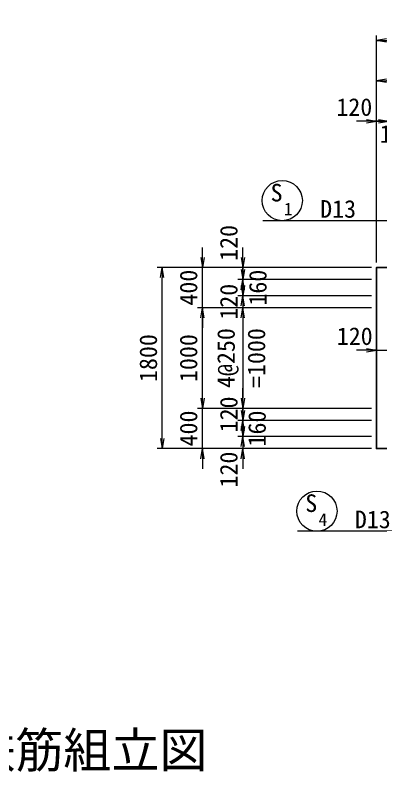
# Model space of a CAD drawing. Header units: millimetres. Extents: x 0 to 126150, y 0 to 29700.
# Drawn here: x 9942 to 13577, y 8116 to 15637 of the extents above; entities that cross this region are included whole.
import ezdxf
from ezdxf.enums import TextEntityAlignment as Align

# ---------------------------------------------------------------- set-up
doc = ezdxf.new("R2010")
doc.units = ezdxf.units.MM
doc.header["$LTSCALE"] = 500
doc.layers.get('Defpoints').update_dxf_attribs({"color": 8})
for name, color, linetype, lineweight in [('D-STR', 3, 'Continuous', 25), ('D-STR-DIM', 7, 'Continuous', 13), ('D-STR-HTXT', 4, 'Continuous', 13), ('D-STR-TXT', 7, 'Continuous', 13), ('D-TTL-TXT', 7, 'Continuous', 25)]:
    doc.layers.add(name, color=color, linetype=linetype, lineweight=lineweight)
doc.styles.add('YOKO_GOTHIC', font='')
doc.styles.get('YOKO_GOTHIC').set_extended_font_data('MS Gothic')
doc.dimstyles.new('S50', dxfattribs={"dimscale": 50, "dimtxt": 3.5, "dimasz": 2, "dimexe": 1, "dimexo": 1, "dimgap": 1, "dimtad": 1, "dimdec": 0, "dimzin": 1, "dimdsep": 46, "dimtxsty": 'YOKO_GOTHIC', "dimblk": 'OPEN', "dimcen": 0, "dimclrd": 256, "dimclre": 256, "dimclrt": 256, "dimaunit": 1, "dimadec": 3, "dimazin": 0, "dimtfac": 1, "dimtdec": 0, "dimtix": 1, "dimtmove": 2, "dimatfit": 3, "dimldrblk": 'OPEN', "dimfxl": 1, "dimlwd": -1, "dimlwe": -1, "dimarcsym": 2})

# ---------------------------------------------------------------- blocks, each defined once
blk = doc.blocks.new('_Open')
at = {"color": 0, "linetype": 'ByBlock', "lineweight": -2}
for p, q in [((-1, 0.167), (0, 0)), ((-1, -0.167), (0, 0)), ((0, 0), (-1, 0))]:
    blk.add_line(p, q, dxfattribs=at)
blk = doc.blocks.new('*D350')
at = {"layer": 'D-STR-DIM', "ltscale": 1500, "transparency": 16777216}
for p, q in [((13533.8, 13178.4), (13533.8, 14634.7)), ((13653.8, 13178.4), (13653.8, 14634.7)), ((13433.8, 14584.7), (13333.8, 14584.7)), ((13533.8, 14584.7), (13653.8, 14584.7)), ((13753.8, 14584.7), (13853.8, 14584.7))]:
    blk.add_line(p, q, dxfattribs=at)
at = {"layer": 'Defpoints', "color": 0, "ltscale": 1500, "transparency": 16777216}
for p in [(13653.8, 14584.7), (13533.8, 13128.4), (13653.8, 13128.4)]:
    blk.add_point(p, dxfattribs=at)
at = {"layer": 'D-STR-DIM', "ltscale": 1500, "transparency": 16777216, "xscale": 100, "yscale": 100, "zscale": 100}
blk.add_blockref('_Open', (13533.8, 14584.7), dxfattribs=at)
at = {"layer": 'D-STR-DIM', "ltscale": 1500, "transparency": 16777216, "xscale": 100, "yscale": 100, "zscale": 100, "rotation": 180}
blk.add_blockref('_Open', (13653.8, 14584.7), dxfattribs=at)
at = {"layer": 'D-STR-DIM', "ltscale": 1500, "transparency": 16777216, "insert": (13313.4, 14722.2), "char_height": 175, "attachment_point": 5, "style": 'YOKO_GOTHIC'}
blk.add_mtext('120', dxfattribs=at)
blk = doc.blocks.new('*D351')
at = {"layer": 'D-STR-DIM', "ltscale": 1500, "transparency": 16777216}
for p, q in [((13653.8, 13178.4), (13653.8, 14634.7)), ((13833.8, 13178.4), (13833.8, 14634.7)), ((13553.8, 14584.7), (13453.8, 14584.7)), ((13653.8, 14584.7), (13833.8, 14584.7)), ((13933.8, 14584.7), (14033.8, 14584.7))]:
    blk.add_line(p, q, dxfattribs=at)
at = {"layer": 'Defpoints', "color": 0, "ltscale": 1500, "transparency": 16777216}
for p in [(13833.8, 14584.7), (13653.8, 13128.4), (13833.8, 13128.4)]:
    blk.add_point(p, dxfattribs=at)
at = {"layer": 'D-STR-DIM', "ltscale": 1500, "transparency": 16777216, "xscale": 100, "yscale": 100, "zscale": 100}
blk.add_blockref('_Open', (13653.8, 14584.7), dxfattribs=at)
at = {"layer": 'D-STR-DIM', "ltscale": 1500, "transparency": 16777216, "xscale": 100, "yscale": 100, "zscale": 100, "rotation": 180}
blk.add_blockref('_Open', (13833.8, 14584.7), dxfattribs=at)
at = {"layer": 'D-STR-DIM', "ltscale": 1500, "transparency": 16777216, "insert": (13743.8, 14455.2), "char_height": 175, "attachment_point": 5, "style": 'YOKO_GOTHIC'}
blk.add_mtext('180', dxfattribs=at)
blk = doc.blocks.new('*D357')
at = {"layer": 'D-STR-DIM', "ltscale": 1500, "transparency": 16777216}
for p, q in [((13533.8, 13178.4), (13533.8, 15034.7)), ((14033.8, 14984.7), (13633.8, 14984.7)), ((14133.8, 13178.4), (14133.8, 15034.7))]:
    blk.add_line(p, q, dxfattribs=at)
at = {"layer": 'Defpoints', "color": 0, "ltscale": 1500, "transparency": 16777216}
for p in [(13533.8, 14984.7), (13533.8, 13128.4), (14133.8, 13128.4)]:
    blk.add_point(p, dxfattribs=at)
at = {"layer": 'D-STR-DIM', "ltscale": 1500, "transparency": 16777216, "xscale": 100, "yscale": 100, "zscale": 100, "rotation": 180}
blk.add_blockref('_Open', (13533.8, 14984.7), dxfattribs=at)
at = {"layer": 'D-STR-DIM', "ltscale": 1500, "transparency": 16777216, "xscale": 100, "yscale": 100, "zscale": 100}
blk.add_blockref('_Open', (14133.8, 14984.7), dxfattribs=at)
at = {"layer": 'D-STR-DIM', "ltscale": 1500, "transparency": 16777216, "insert": (13833.8, 15122.2), "char_height": 175, "attachment_point": 5, "style": 'YOKO_GOTHIC'}
blk.add_mtext('600', dxfattribs=at)
blk = doc.blocks.new('*D358')
at = {"layer": 'D-STR-DIM', "ltscale": 1500, "transparency": 16777216}
for p, q in [((13533.8, 13178.4), (13533.8, 15434.7)), ((16333.8, 13178.4), (16333.8, 15434.7)), ((13633.8, 15384.7), (16233.8, 15384.7))]:
    blk.add_line(p, q, dxfattribs=at)
at = {"layer": 'Defpoints', "color": 0, "ltscale": 1500, "transparency": 16777216}
for p in [(16333.8, 15384.7), (13533.8, 13128.4), (16333.8, 13128.4)]:
    blk.add_point(p, dxfattribs=at)
at = {"layer": 'D-STR-DIM', "ltscale": 1500, "transparency": 16777216, "xscale": 100, "yscale": 100, "zscale": 100, "rotation": 180}
blk.add_blockref('_Open', (13533.8, 15384.7), dxfattribs=at)
at = {"layer": 'D-STR-DIM', "ltscale": 1500, "transparency": 16777216, "xscale": 100, "yscale": 100, "zscale": 100}
blk.add_blockref('_Open', (16333.8, 15384.7), dxfattribs=at)
at = {"layer": 'D-STR-DIM', "ltscale": 1500, "transparency": 16777216, "insert": (14933.8, 15522.2), "char_height": 175, "attachment_point": 5, "style": 'YOKO_GOTHIC'}
blk.add_mtext('2800', dxfattribs=at)
blk = doc.blocks.new('*D359')
at = {"layer": 'D-STR-DIM', "ltscale": 1500, "transparency": 16777216}
for p, q in [((12204, 13228.4), (12204, 13328.4)), ((13483.8, 13128.4), (12154, 13128.4)), ((12204, 13128.4), (12204, 13008.4)), ((13483.8, 13008.4), (12154, 13008.4)), ((12204, 12908.4), (12204, 12808.4))]:
    blk.add_line(p, q, dxfattribs=at)
at = {"layer": 'Defpoints', "color": 0, "ltscale": 1500, "transparency": 16777216}
for p in [(13533.8, 13128.4), (12204, 13008.4), (13533.8, 13008.4)]:
    blk.add_point(p, dxfattribs=at)
at = {"layer": 'D-STR-DIM', "ltscale": 1500, "transparency": 16777216, "xscale": 100, "yscale": 100, "zscale": 100}
for p, rotation in [((12204, 13128.4), 270), ((12204, 13008.4), 90)]:
    blk.add_blockref('_Open', p, dxfattribs=dict(at, rotation=rotation))
at = {"layer": 'D-STR-DIM', "ltscale": 1500, "transparency": 16777216, "insert": (12066.5, 13372.9), "char_height": 175, "attachment_point": 5, "rotation": 90, "style": 'YOKO_GOTHIC'}
blk.add_mtext('120', dxfattribs=at)
blk = doc.blocks.new('*D360')
at = {"layer": 'D-STR-DIM', "ltscale": 1500, "transparency": 16777216}
for p, q in [((12204, 13108.4), (12204, 13208.4)), ((13483.8, 13008.4), (12154, 13008.4)), ((12204, 13008.4), (12204, 12848.4)), ((13483.8, 12848.4), (12154, 12848.4)), ((12204, 12748.4), (12204, 12648.4))]:
    blk.add_line(p, q, dxfattribs=at)
at = {"layer": 'Defpoints', "color": 0, "ltscale": 1500, "transparency": 16777216}
for p in [(13533.8, 13008.4), (12204, 12848.4), (13533.8, 12848.4)]:
    blk.add_point(p, dxfattribs=at)
at = {"layer": 'D-STR-DIM', "ltscale": 1500, "transparency": 16777216, "xscale": 100, "yscale": 100, "zscale": 100}
for p, rotation in [((12204, 13008.4), 270), ((12204, 12848.4), 90)]:
    blk.add_blockref('_Open', p, dxfattribs=dict(at, rotation=rotation))
at = {"layer": 'D-STR-DIM', "ltscale": 1500, "transparency": 16777216, "insert": (12355.3, 12928.4), "char_height": 175, "attachment_point": 5, "rotation": 90, "style": 'YOKO_GOTHIC'}
blk.add_mtext('160', dxfattribs=at)
blk = doc.blocks.new('*D361')
at = {"layer": 'D-STR-DIM', "ltscale": 1500, "transparency": 16777216}
for p, q in [((12204, 12948.4), (12204, 13048.4)), ((13483.8, 12848.4), (12154, 12848.4)), ((12204, 12848.4), (12204, 12728.4)), ((13483.8, 12728.4), (12154, 12728.4)), ((12204, 12628.4), (12204, 12528.4))]:
    blk.add_line(p, q, dxfattribs=at)
at = {"layer": 'Defpoints', "color": 0, "ltscale": 1500, "transparency": 16777216}
for p in [(13533.8, 12848.4), (12204, 12728.4), (13533.8, 12728.4)]:
    blk.add_point(p, dxfattribs=at)
at = {"layer": 'D-STR-DIM', "ltscale": 1500, "transparency": 16777216, "xscale": 100, "yscale": 100, "zscale": 100}
for p, rotation in [((12204, 12848.4), 270), ((12204, 12728.4), 90)]:
    blk.add_blockref('_Open', p, dxfattribs=dict(at, rotation=rotation))
at = {"layer": 'D-STR-DIM', "ltscale": 1500, "transparency": 16777216, "insert": (12066.5, 12788.4), "char_height": 175, "attachment_point": 5, "rotation": 90, "style": 'YOKO_GOTHIC'}
blk.add_mtext('120', dxfattribs=at)
blk = doc.blocks.new('*D362')
at = {"layer": 'D-STR-DIM', "ltscale": 1500, "transparency": 16777216}
for p, q in [((13483.8, 12728.4), (12154, 12728.4)), ((12204, 12628.4), (12204, 11828.4)), ((13483.8, 11728.4), (12154, 11728.4))]:
    blk.add_line(p, q, dxfattribs=at)
at = {"layer": 'Defpoints', "color": 0, "ltscale": 1500, "transparency": 16777216}
for p in [(13533.8, 12728.4), (12204, 11728.4), (13533.8, 11728.4)]:
    blk.add_point(p, dxfattribs=at)
at = {"layer": 'D-STR-DIM', "ltscale": 1500, "transparency": 16777216, "xscale": 100, "yscale": 100, "zscale": 100}
for p, rotation in [((12204, 12728.4), 90), ((12204, 11728.4), 270)]:
    blk.add_blockref('_Open', p, dxfattribs=dict(at, rotation=rotation))
at = {"layer": 'D-STR-DIM', "ltscale": 1500, "transparency": 16777216, "char_height": 175, "attachment_point": 5, "rotation": 90, "style": 'YOKO_GOTHIC'}
for s, insert in [('4@250', (12057.2, 12228.4)), ('=1000', (12341.5, 12228.4))]:
    blk.add_mtext(s, dxfattribs=dict(at, insert=insert))
blk = doc.blocks.new('*D363')
at = {"layer": 'D-STR-DIM', "ltscale": 1500, "transparency": 16777216}
for p, q in [((12204, 11828.4), (12204, 11928.4)), ((13483.8, 11728.4), (12154, 11728.4)), ((12204, 11728.4), (12204, 11608.4)), ((13483.8, 11608.4), (12154, 11608.4)), ((12204, 11508.4), (12204, 11408.4))]:
    blk.add_line(p, q, dxfattribs=at)
at = {"layer": 'Defpoints', "color": 0, "ltscale": 1500, "transparency": 16777216}
for p in [(13533.8, 11728.4), (12204, 11608.4), (13533.8, 11608.4)]:
    blk.add_point(p, dxfattribs=at)
at = {"layer": 'D-STR-DIM', "ltscale": 1500, "transparency": 16777216, "xscale": 100, "yscale": 100, "zscale": 100}
for p, rotation in [((12204, 11728.4), 270), ((12204, 11608.4), 90)]:
    blk.add_blockref('_Open', p, dxfattribs=dict(at, rotation=rotation))
at = {"layer": 'D-STR-DIM', "ltscale": 1500, "transparency": 16777216, "insert": (12066.5, 11668.4), "char_height": 175, "attachment_point": 5, "rotation": 90, "style": 'YOKO_GOTHIC'}
blk.add_mtext('120', dxfattribs=at)
blk = doc.blocks.new('*D364')
at = {"layer": 'D-STR-DIM', "ltscale": 1500, "transparency": 16777216}
for p, q in [((12204, 11708.4), (12204, 11808.4)), ((13483.8, 11608.4), (12154, 11608.4)), ((12204, 11608.4), (12204, 11448.4)), ((13483.8, 11448.4), (12154, 11448.4)), ((12204, 11348.4), (12204, 11248.4))]:
    blk.add_line(p, q, dxfattribs=at)
at = {"layer": 'Defpoints', "color": 0, "ltscale": 1500, "transparency": 16777216}
for p in [(13533.8, 11608.4), (12204, 11448.4), (13533.8, 11448.4)]:
    blk.add_point(p, dxfattribs=at)
at = {"layer": 'D-STR-DIM', "ltscale": 1500, "transparency": 16777216, "xscale": 100, "yscale": 100, "zscale": 100}
for p, rotation in [((12204, 11608.4), 270), ((12204, 11448.4), 90)]:
    blk.add_blockref('_Open', p, dxfattribs=dict(at, rotation=rotation))
at = {"layer": 'D-STR-DIM', "ltscale": 1500, "transparency": 16777216, "insert": (12347.6, 11528.4), "char_height": 175, "attachment_point": 5, "rotation": 90, "style": 'YOKO_GOTHIC'}
blk.add_mtext('160', dxfattribs=at)
blk = doc.blocks.new('*D365')
at = {"layer": 'D-STR-DIM', "ltscale": 1500, "transparency": 16777216}
for p, q in [((12204, 11548.4), (12204, 11648.4)), ((13483.8, 11448.4), (12154, 11448.4)), ((12204, 11448.4), (12204, 11328.4)), ((13483.8, 11328.4), (12154, 11328.4)), ((12204, 11228.4), (12204, 11128.4))]:
    blk.add_line(p, q, dxfattribs=at)
at = {"layer": 'Defpoints', "color": 0, "ltscale": 1500, "transparency": 16777216}
for p in [(13533.8, 11448.4), (12204, 11328.4), (13533.8, 11328.4)]:
    blk.add_point(p, dxfattribs=at)
at = {"layer": 'D-STR-DIM', "ltscale": 1500, "transparency": 16777216, "xscale": 100, "yscale": 100, "zscale": 100}
for p, rotation in [((12204, 11448.4), 270), ((12204, 11328.4), 90)]:
    blk.add_blockref('_Open', p, dxfattribs=dict(at, rotation=rotation))
at = {"layer": 'D-STR-DIM', "ltscale": 1500, "transparency": 16777216, "insert": (12066.5, 11120.2), "char_height": 175, "attachment_point": 5, "rotation": 90, "style": 'YOKO_GOTHIC'}
blk.add_mtext('120', dxfattribs=at)
blk = doc.blocks.new('*D366')
at = {"layer": 'D-STR-DIM', "ltscale": 1500, "transparency": 16777216}
for p, q in [((11804, 11828.4), (11804, 11928.4)), ((13483.8, 11728.4), (11754, 11728.4)), ((11804, 11328.4), (11804, 11728.4)), ((13483.8, 11328.4), (11754, 11328.4)), ((11804, 11228.4), (11804, 11128.4))]:
    blk.add_line(p, q, dxfattribs=at)
at = {"layer": 'Defpoints', "color": 0, "ltscale": 1500, "transparency": 16777216}
for p in [(11804, 11728.4), (13533.8, 11728.4), (13533.8, 11328.4)]:
    blk.add_point(p, dxfattribs=at)
at = {"layer": 'D-STR-DIM', "ltscale": 1500, "transparency": 16777216, "xscale": 100, "yscale": 100, "zscale": 100}
for p, rotation in [((11804, 11728.4), 270), ((11804, 11328.4), 90)]:
    blk.add_blockref('_Open', p, dxfattribs=dict(at, rotation=rotation))
at = {"layer": 'D-STR-DIM', "ltscale": 1500, "transparency": 16777216, "insert": (11666.5, 11528.4), "char_height": 175, "attachment_point": 5, "rotation": 90, "style": 'YOKO_GOTHIC'}
blk.add_mtext('400', dxfattribs=at)
blk = doc.blocks.new('*D367')
at = {"layer": 'D-STR-DIM', "ltscale": 1500, "transparency": 16777216}
for p, q in [((13483.8, 12728.4), (11754, 12728.4)), ((11804, 11828.4), (11804, 12628.4)), ((13483.8, 11728.4), (11754, 11728.4))]:
    blk.add_line(p, q, dxfattribs=at)
at = {"layer": 'Defpoints', "color": 0, "ltscale": 1500, "transparency": 16777216}
for p in [(11804, 12728.4), (13533.8, 12728.4), (13533.8, 11728.4)]:
    blk.add_point(p, dxfattribs=at)
at = {"layer": 'D-STR-DIM', "ltscale": 1500, "transparency": 16777216, "xscale": 100, "yscale": 100, "zscale": 100}
for p, rotation in [((11804, 12728.4), 90), ((11804, 11728.4), 270)]:
    blk.add_blockref('_Open', p, dxfattribs=dict(at, rotation=rotation))
at = {"layer": 'D-STR-DIM', "ltscale": 1500, "transparency": 16777216, "insert": (11666.5, 12228.4), "char_height": 175, "attachment_point": 5, "rotation": 90, "style": 'YOKO_GOTHIC'}
blk.add_mtext('1000', dxfattribs=at)
blk = doc.blocks.new('*D368')
at = {"layer": 'D-STR-DIM', "ltscale": 1500, "transparency": 16777216}
for p, q in [((11804, 13228.4), (11804, 13328.4)), ((13483.8, 13128.4), (11754, 13128.4)), ((11804, 12728.4), (11804, 13128.4)), ((13483.8, 12728.4), (11754, 12728.4)), ((11804, 12628.4), (11804, 12528.4))]:
    blk.add_line(p, q, dxfattribs=at)
at = {"layer": 'Defpoints', "color": 0, "ltscale": 1500, "transparency": 16777216}
for p in [(11804, 13128.4), (13533.8, 13128.4), (13533.8, 12728.4)]:
    blk.add_point(p, dxfattribs=at)
at = {"layer": 'D-STR-DIM', "ltscale": 1500, "transparency": 16777216, "xscale": 100, "yscale": 100, "zscale": 100}
for p, rotation in [((11804, 13128.4), 270), ((11804, 12728.4), 90)]:
    blk.add_blockref('_Open', p, dxfattribs=dict(at, rotation=rotation))
at = {"layer": 'D-STR-DIM', "ltscale": 1500, "transparency": 16777216, "insert": (11666.5, 12928.4), "char_height": 175, "attachment_point": 5, "rotation": 90, "style": 'YOKO_GOTHIC'}
blk.add_mtext('400', dxfattribs=at)
blk = doc.blocks.new('*D369')
at = {"layer": 'D-STR-DIM', "ltscale": 1500, "transparency": 16777216}
for p, q in [((13483.8, 13128.4), (11354, 13128.4)), ((11404, 11428.4), (11404, 13028.4)), ((13483.8, 11328.4), (11354, 11328.4))]:
    blk.add_line(p, q, dxfattribs=at)
at = {"layer": 'Defpoints', "color": 0, "ltscale": 1500, "transparency": 16777216}
for p in [(11404, 13128.4), (13533.8, 13128.4), (13533.8, 11328.4)]:
    blk.add_point(p, dxfattribs=at)
at = {"layer": 'D-STR-DIM', "ltscale": 1500, "transparency": 16777216, "xscale": 100, "yscale": 100, "zscale": 100}
for p, rotation in [((11404, 13128.4), 90), ((11404, 11328.4), 270)]:
    blk.add_blockref('_Open', p, dxfattribs=dict(at, rotation=rotation))
at = {"layer": 'D-STR-DIM', "ltscale": 1500, "transparency": 16777216, "insert": (11266.5, 12228.4), "char_height": 175, "attachment_point": 5, "rotation": 90, "style": 'YOKO_GOTHIC'}
blk.add_mtext('1800', dxfattribs=at)
blk = doc.blocks.new('*D4')
at = {"layer": 'D-STR-DIM', "ltscale": 1500, "transparency": 16777216}
for p, q in [((13533.8, 12122.6), (13533.8, 12357.5)), ((13653.8, 12122.6), (13653.8, 12357.5)), ((13433.8, 12307.5), (13333.8, 12307.5)), ((13533.8, 12307.5), (13653.8, 12307.5)), ((13753.8, 12307.5), (13853.8, 12307.5))]:
    blk.add_line(p, q, dxfattribs=at)
at = {"layer": 'Defpoints', "color": 0, "ltscale": 1500, "transparency": 16777216}
for p in [(13653.8, 12307.5), (13533.8, 12072.6), (13653.8, 12072.6)]:
    blk.add_point(p, dxfattribs=at)
at = {"layer": 'D-STR-DIM', "ltscale": 1500, "transparency": 16777216, "xscale": 100, "yscale": 100, "zscale": 100}
blk.add_blockref('_Open', (13533.8, 12307.5), dxfattribs=at)
at = {"layer": 'D-STR-DIM', "ltscale": 1500, "transparency": 16777216, "xscale": 100, "yscale": 100, "zscale": 100, "rotation": 180}
blk.add_blockref('_Open', (13653.8, 12307.5), dxfattribs=at)
at = {"layer": 'D-STR-DIM', "ltscale": 1500, "transparency": 16777216, "insert": (13317.3, 12445), "char_height": 175, "attachment_point": 5, "style": 'YOKO_GOTHIC'}
blk.add_mtext('120', dxfattribs=at)

msp = doc.modelspace()

# ---------------------------------------------------------------- linework, layer by layer
at = {"layer": 'D-STR', "ltscale": 1500}
msp.add_lwpolyline([(16333.8, 12728.4), (16333.8, 13128.4), (13533.8, 13128.4), (13533.8, 11328.4), (16333.8, 11328.4), (16333.8, 11728.4), (14133.8, 11728.4), (14133.8, 12728.4), (16333.8, 12728.4)], dxfattribs=at)
at = {"layer": 'D-STR-HTXT'}
for centre in [(12597.1, 13793.6), (12941.7, 10707.2)]:
    msp.add_circle(centre, 200, dxfattribs=at)

# ---------------------------------------------------------------- texts
at = {"layer": 'D-STR-TXT', "style": 'YOKO_GOTHIC'}
for s, height, p in [('S', 175, (12540.8, 13785.2)), ('1', 125, (12656.5, 13647.4)), ('S', 175, (12885.4, 10698.8)), ('4', 125, (13001, 10561))]:
    msp.add_text(s, height=height, dxfattribs=at).set_placement(p, align=Align.CENTER)
for p in [(12973.6, 13623.6), (13318.2, 10537.2)]:
    msp.add_text('D13', height=175, dxfattribs=at).set_placement(p)
at = {"layer": 'D-TTL-TXT', "style": 'YOKO_GOTHIC'}
msp.add_text('主鉄筋組立図', height=350, dxfattribs=at).set_placement((10421.5, 8051.3), align=Align.BOTTOM_CENTER)

# ---------------------------------------------------------------- dimensions: what is measured, and where the dimension line sits
at = {"layer": 'D-STR-DIM', "ltscale": 1500}
for base, p1, p2, picture, middle in [((16333.8, 15384.7), (13533.8, 13128.4), (16333.8, 13128.4), '*D358', (14933.8, 15522.2)), ((13533.8, 14984.7), (14133.8, 13128.4), (13533.8, 13128.4), '*D357', (13833.8, 15122.2))]:
    dim = msp.add_linear_dim(base=base, p1=p1, p2=p2, dimstyle='S50', dxfattribs=at)
    dim.commit()
    dim.dimension.update_dxf_attribs({"geometry": picture, "text_midpoint": middle})
for base, p1, p2, picture, middle in [((13653.8, 14584.7), (13533.8, 13128.4), (13653.8, 13128.4), '*D350', (13313.4, 14722.2)), ((13833.8, 14584.7), (13653.8, 13128.4), (13833.8, 13128.4), '*D351', (13743.8, 14455.2)), ((13653.8, 12307.5), (13533.8, 12072.6), (13653.8, 12072.6), '*D4', (13317.3, 12445))]:
    dim = msp.add_linear_dim(base=base, p1=p1, p2=p2, dimstyle='S50', dxfattribs=at)
    dim.commit()
    dim.dimension.update_dxf_attribs({"geometry": picture, "text_midpoint": middle, "dimtype": 160})
for base, p1, p2, picture, middle in [((12204, 13008.4), (13533.8, 13128.4), (13533.8, 13008.4), '*D359', (12066.5, 13372.9)), ((12204, 12848.4), (13533.8, 13008.4), (13533.8, 12848.4), '*D360', (12355.3, 12928.4)), ((12204, 11448.4), (13533.8, 11608.4), (13533.8, 11448.4), '*D364', (12347.6, 11528.4)), ((12204, 11328.4), (13533.8, 11448.4), (13533.8, 11328.4), '*D365', (12066.5, 11120.2))]:
    dim = msp.add_linear_dim(base=base, p1=p1, p2=p2, angle=90, dimstyle='S50', dxfattribs=at)
    dim.commit()
    dim.dimension.update_dxf_attribs({"geometry": picture, "text_midpoint": middle, "dimtype": 160})
for base, p1, p2, picture, middle in [((11804, 13128.4), (13533.8, 12728.4), (13533.8, 13128.4), '*D368', (11666.5, 12928.4)), ((11404, 13128.4), (13533.8, 11328.4), (13533.8, 13128.4), '*D369', (11266.5, 12228.4)), ((12204, 12728.4), (13533.8, 12848.4), (13533.8, 12728.4), '*D361', (12066.5, 12788.4)), ((11804, 12728.4), (13533.8, 11728.4), (13533.8, 12728.4), '*D367', (11666.5, 12228.4)), ((11804, 11728.4), (13533.8, 11328.4), (13533.8, 11728.4), '*D366', (11666.5, 11528.4)), ((12204, 11608.4), (13533.8, 11728.4), (13533.8, 11608.4), '*D363', (12066.5, 11668.4))]:
    dim = msp.add_linear_dim(base=base, p1=p1, p2=p2, angle=90, dimstyle='S50', dxfattribs=at)
    dim.commit()
    dim.dimension.update_dxf_attribs({"geometry": picture, "text_midpoint": middle})
dim = msp.add_linear_dim(base=(12204, 11728.4), p1=(13533.8, 12728.4), p2=(13533.8, 11728.4), angle=90, text='4@250\\X=<>', dimstyle='S50', dxfattribs=at)
dim.commit()
dim.dimension.update_dxf_attribs({"geometry": '*D362', "text_midpoint": (12204, 12228.4)})

# ---------------------------------------------------------------- leaders
at = {"layer": 'D-STR-HTXT'}
for points in [[(13922.3, 13008.4), (13922.3, 13593.6), (12403.6, 13593.6)], [(13748.2, 12582.8), (13748.2, 10507.2), (12748.2, 10507.2)]]:
    msp.add_leader(points, dimstyle='S50', dxfattribs=at)

doc.saveas('drawing.dxf')
